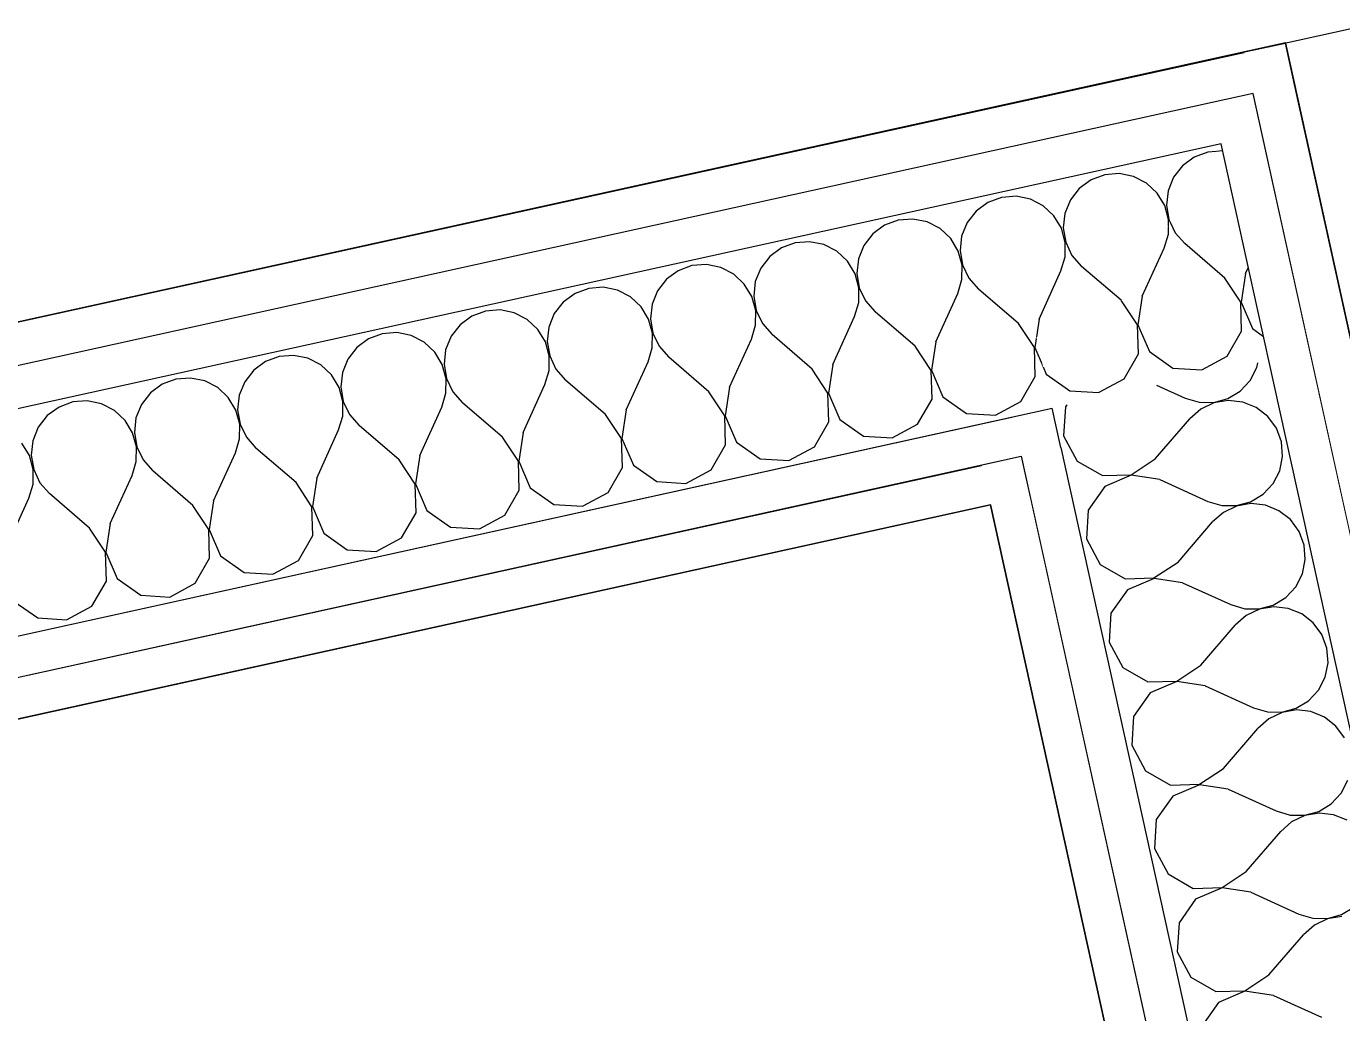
# Model space of a CAD drawing. Header units: millimetres. Extents: x 755110 to 820807, y -116979 to -66610.
# Drawn here: x 777874.9 to 778264.9, y -93598.4 to -93305.9 of the extents above; entities that cross this region are included whole.
import ezdxf

# ---------------------------------------------------------------- set-up
doc = ezdxf.new("R2010")
doc.units = ezdxf.units.MM
doc.header["$MEASUREMENT"] = 0
doc.linetypes.add('Wipeout_Contour', pattern=[1000, 0, -1000])
for name, color, linetype, lineweight in [('New_2D Drafting - General_Pen_No__1', 7, 'Continuous', 13), ('New_Dimensioning - General_Pen_No__1', 7, 'Continuous', 13), ('New_Structural - Bearing_Pen_No__1', 7, 'Continuous', 13)]:
    doc.layers.add(name, color=color, linetype=linetype, lineweight=lineweight)
doc.layers.add('New_Dimensioning - General', color=7, linetype='Continuous')
doc.layers.add('New_Structural - Bearing', color=7, linetype='Continuous')
doc.styles.add('GENERATED_STYLE_1', font='')
doc.styles.get('GENERATED_STYLE_1').set_extended_font_data('Arial')
doc.dimstyles.new('GENERATED_STYLE__1', dxfattribs={"dimtxt": 200, "dimasz": 95, "dimexe": 0.18, "dimexo": 0.0625, "dimgap": 0, "dimtad": 1, "dimdec": 0, "dimzin": 0, "dimdsep": 46, "dimtxsty": 'GENERATED_STYLE_1', "dimblk": 'ARROWHEAD_2', "dimblk1": 'ARROWHEAD_2', "dimblk2": 'ARROWHEAD_2', "dimcen": 0.09, "dimse1": 1, "dimse2": 1, "dimclrd": 7, "dimclre": 7, "dimclrt": 7, "dimadec": 0, "dimazin": 0, "dimtfac": 1, "dimtdec": 4, "dimtmove": 0, "dimatfit": 3, "dimfxl": 0, "dimtolj": 1, "dimtzin": 0, "dimarcsym": 0})

# ---------------------------------------------------------------- blocks, each defined once
blk = doc.blocks.new('*X108')
at = {"layer": 'New_Structural - Bearing_Pen_No__1', "color": 7, "linetype": 'Continuous', "lineweight": 13}
for p, q in [((778229.57, -93342.8), (778227.72, -93342.94)), ((778229.65, -93342.81), (778229.57, -93342.8)), ((778214.16, -93364.16), (778215.55, -93367.07)), ((778212.29, -93371.66), (778213.52, -93367.52)), ((778213.52, -93367.52), (778213.54, -93365.13)), ((778215.55, -93367.07), (778218.41, -93370.31)), ((778205.8, -93385.92), (778212.29, -93371.66)), ((778230.28, -93380.53), (778218.41, -93370.31)), ((778236.4, -93379.18), (778235.12, -93387.65)), ((778236.4, -93379.18), (778237.25, -93377.32)), ((778235, -93387.68), (778230.28, -93380.53)), ((778199.68, -93387.27), (778199.5, -93387.11)), ((778204.4, -93394.42), (778199.68, -93387.27)), ((778205.8, -93385.92), (778204.52, -93394.39)), ((778235.26, -93396.23), (778235, -93387.68)), ((778235.12, -93387.65), (778238.49, -93395.52)), ((778204.66, -93402.97), (778204.4, -93394.42)), ((778204.52, -93394.39), (778207.89, -93402.26)), ((778238.49, -93395.52), (778241.76, -93397.83)), ((778230.98, -93403.65), (778235.26, -93396.23)), ((778200.38, -93410.39), (778204.66, -93402.97)), ((778207.89, -93402.26), (778214.89, -93407.19)), ((778223.44, -93407.71), (778230.98, -93403.65)), ((778214.89, -93407.19), (778223.44, -93407.71)), ((778192.84, -93414.45), (778200.38, -93410.39)), ((778182.96, -93412.99), (778184.29, -93413.93)), ((778184.29, -93413.93), (778192.84, -93414.45))]:
    blk.add_line(p, q, dxfattribs=at)
blk = doc.blocks.new('*X111')
at = {"layer": 'New_Structural - Bearing_Pen_No__1', "color": 7, "linetype": 'Continuous', "lineweight": 13}
for p, q in [((778164.06, -93356.61), (778160, -93358.12)), ((778165.29, -93356.52), (778164.06, -93356.61)), ((778156.52, -93360.67), (778153.86, -93364.08)), ((778160, -93358.12), (778156.52, -93360.67)), ((778129.4, -93364.86), (778125.92, -93367.41)), ((778133.46, -93363.35), (778129.4, -93364.86)), ((778137.77, -93363.02), (778133.46, -93363.35)), ((778142, -93363.87), (778137.77, -93363.02)), ((778145.85, -93365.85), (778142, -93363.87)), ((778153.86, -93364.08), (778152.23, -93368.09)), ((778125.92, -93367.41), (778123.26, -93370.82)), ((778149, -93368.8), (778145.85, -93365.85)), ((778152.23, -93368.09), (778151.77, -93372.38)), ((778098.8, -93371.6), (778095.32, -93374.15)), ((778102.86, -93370.09), (778098.8, -93371.6)), ((778107.17, -93369.75), (778102.86, -93370.09)), ((778111.4, -93370.61), (778107.17, -93369.75)), ((778115.25, -93372.58), (778111.4, -93370.61)), ((778118.4, -93375.54), (778115.25, -93372.58)), ((778123.26, -93370.82), (778121.63, -93374.83)), ((778151.23, -93372.5), (778149, -93368.8)), ((778152.37, -93376.67), (778151.23, -93372.5)), ((778151.77, -93372.38), (778152.49, -93376.64)), ((778076.57, -93376.49), (778072.26, -93376.83)), ((778080.8, -93377.35), (778076.57, -93376.49)), ((778095.32, -93374.15), (778092.66, -93377.56)), ((778120.63, -93379.24), (778118.4, -93375.54)), ((778121.63, -93374.83), (778121.17, -93379.12)), ((778068.2, -93378.34), (778064.72, -93380.89)), ((778072.26, -93376.83), (778068.2, -93378.34)), ((778084.65, -93379.32), (778080.8, -93377.35)), ((778087.8, -93382.28), (778084.65, -93379.32)), ((778092.66, -93377.56), (778091.03, -93381.56)), ((778121.77, -93383.41), (778120.63, -93379.24)), ((778121.17, -93379.12), (778121.89, -93383.38)), ((778152.32, -93380.99), (778152.37, -93376.67)), ((778152.49, -93376.64), (778154.35, -93380.55)), ((778041.66, -93383.57), (778037.6, -93385.07)), ((778045.97, -93383.23), (778041.66, -93383.57)), ((778050.2, -93384.08), (778045.97, -93383.23)), ((778054.05, -93386.06), (778050.2, -93384.08)), ((778062.06, -93384.3), (778060.43, -93388.3)), ((778064.72, -93380.89), (778062.06, -93384.3)), ((778090.03, -93385.98), (778087.8, -93382.28)), ((778091.03, -93381.56), (778090.57, -93385.86)), ((778121.72, -93387.73), (778121.77, -93383.41)), ((778121.89, -93383.38), (778123.75, -93387.29)), ((778151.09, -93385.14), (778152.32, -93380.99)), ((778154.35, -93380.55), (778157.21, -93383.79)), ((778169.08, -93394.01), (778157.21, -93383.79)), ((778034.12, -93387.63), (778031.46, -93391.04)), ((778037.6, -93385.07), (778034.12, -93387.63)), ((778057.2, -93389.01), (778054.05, -93386.06)), ((778091.17, -93390.15), (778090.03, -93385.98)), ((778090.57, -93385.86), (778091.29, -93390.12)), ((778120.49, -93391.88), (778121.72, -93387.73)), ((778123.75, -93387.29), (778126.61, -93390.53)), ((778144.6, -93399.4), (778151.09, -93385.14)), ((778007, -93391.81), (778003.52, -93394.37)), ((778011.06, -93390.31), (778007, -93391.81)), ((778015.37, -93389.97), (778011.06, -93390.31)), ((778019.6, -93390.82), (778015.37, -93389.97)), ((778023.45, -93392.8), (778019.6, -93390.82)), ((778031.46, -93391.04), (778029.83, -93395.04)), ((778059.43, -93392.72), (778057.2, -93389.01)), ((778060.43, -93388.3), (778059.97, -93392.6)), ((778091.12, -93394.47), (778091.17, -93390.15)), ((778091.29, -93390.12), (778093.15, -93394.02)), ((778114, -93406.14), (778120.49, -93391.88)), ((778138.48, -93400.75), (778126.61, -93390.53)), ((778003.52, -93394.37), (778000.86, -93397.78)), ((778026.6, -93395.75), (778023.45, -93392.8)), ((778028.83, -93399.46), (778026.6, -93395.75)), ((778029.83, -93395.04), (778029.37, -93399.34)), ((778060.57, -93396.89), (778059.43, -93392.72)), ((778059.97, -93392.6), (778060.69, -93396.86)), ((778089.89, -93398.62), (778091.12, -93394.47)), ((778093.15, -93394.02), (778096.01, -93397.27)), ((778173.8, -93401.15), (778169.08, -93394.01)), ((777976.4, -93398.55), (777972.92, -93401.11)), ((777980.46, -93397.05), (777976.4, -93398.55)), ((777984.77, -93396.71), (777980.46, -93397.05)), ((777989, -93397.56), (777984.77, -93396.71)), ((777992.85, -93399.54), (777989, -93397.56)), ((777996, -93402.49), (777992.85, -93399.54)), ((778000.86, -93397.78), (777999.23, -93401.78)), ((778029.97, -93403.63), (778028.83, -93399.46)), ((778029.37, -93399.34), (778030.09, -93403.6)), ((778060.52, -93401.21), (778060.57, -93396.89)), ((778060.69, -93396.86), (778062.55, -93400.76)), ((778083.4, -93412.88), (778089.89, -93398.62)), ((778107.88, -93407.49), (778096.01, -93397.27)), ((778144.6, -93399.4), (778143.32, -93407.87)), ((778174.41, -93397.92), (778173.92, -93401.13)), ((777949.86, -93403.79), (777945.8, -93405.29)), ((777954.17, -93403.45), (777949.86, -93403.79)), ((777958.4, -93404.3), (777954.17, -93403.45)), ((777972.92, -93401.11), (777970.26, -93404.52)), ((777998.23, -93406.2), (777996, -93402.49)), ((777999.23, -93401.78), (777998.77, -93406.08)), ((778029.92, -93407.95), (778029.97, -93403.63)), ((778030.09, -93403.6), (778031.95, -93407.5)), ((778059.29, -93405.36), (778060.52, -93401.21)), ((778062.55, -93400.76), (778065.41, -93404.01)), ((778143.2, -93407.89), (778138.48, -93400.75)), ((778174.06, -93409.71), (778173.8, -93401.15)), ((778173.92, -93401.13), (778176.38, -93406.88)), ((777945.8, -93405.29), (777942.32, -93407.84)), ((777962.25, -93406.28), (777958.4, -93404.3)), ((777965.4, -93409.23), (777962.25, -93406.28)), ((777970.26, -93404.52), (777968.63, -93408.52)), ((777999.37, -93410.37), (777998.23, -93406.2)), ((777998.77, -93406.08), (777999.49, -93410.34)), ((778031.95, -93407.5), (778034.81, -93410.75)), ((778052.8, -93419.62), (778059.29, -93405.36)), ((778077.28, -93414.23), (778065.41, -93404.01)), ((778112.6, -93414.63), (778107.88, -93407.49)), ((778114, -93406.14), (778112.72, -93414.61)), ((777919.26, -93410.53), (777915.2, -93412.03)), ((777923.57, -93410.19), (777919.26, -93410.53)), ((777927.8, -93411.04), (777923.57, -93410.19)), ((777931.65, -93413.02), (777927.8, -93411.04)), ((777939.66, -93411.25), (777938.03, -93415.26)), ((777942.32, -93407.84), (777939.66, -93411.25)), ((777967.63, -93412.94), (777965.4, -93409.23)), ((777968.63, -93408.52), (777968.17, -93412.82)), ((777999.32, -93414.69), (777999.37, -93410.37)), ((777999.49, -93410.34), (778001.35, -93414.24)), ((778028.69, -93412.09), (778029.92, -93407.95)), ((778046.68, -93420.97), (778034.81, -93410.75)), ((778143.46, -93416.45), (778143.2, -93407.89)), ((778143.32, -93407.87), (778146.69, -93415.74)), ((778169.78, -93417.13), (778174.06, -93409.71)), ((777911.72, -93414.58), (777909.06, -93417.99)), ((777915.2, -93412.03), (777911.72, -93414.58)), ((777934.8, -93415.97), (777931.65, -93413.02)), ((777938.03, -93415.26), (777937.57, -93419.56)), ((777968.77, -93417.11), (777967.63, -93412.94)), ((777968.17, -93412.82), (777968.89, -93417.08)), ((777998.09, -93418.83), (777999.32, -93414.69)), ((778001.35, -93414.24), (778004.21, -93417.49)), ((778022.2, -93426.36), (778028.69, -93412.09)), ((778082, -93421.37), (778077.28, -93414.23)), ((778083.4, -93412.88), (778082.12, -93421.34)), ((778112.86, -93423.19), (778112.6, -93414.63)), ((778112.72, -93414.61), (778116.09, -93422.48)), ((777884.6, -93418.77), (777881.12, -93421.32)), ((777888.66, -93417.27), (777884.6, -93418.77)), ((777892.97, -93416.93), (777888.66, -93417.27)), ((777897.2, -93417.78), (777892.97, -93416.93)), ((777901.05, -93419.76), (777897.2, -93417.78)), ((777909.06, -93417.99), (777907.43, -93422)), ((777937.03, -93419.67), (777934.8, -93415.97)), ((777968.72, -93421.43), (777968.77, -93417.11)), ((777968.89, -93417.08), (777970.75, -93420.98)), ((777991.6, -93433.1), (777998.09, -93418.83)), ((778016.08, -93427.7), (778004.21, -93417.49)), ((778139.18, -93423.87), (778143.46, -93416.45)), ((778146.69, -93415.74), (778153.69, -93420.67)), ((778162.24, -93421.18), (778169.78, -93417.13)), ((777881.12, -93421.32), (777878.46, -93424.73)), ((777904.2, -93422.71), (777901.05, -93419.76)), ((777906.43, -93426.41), (777904.2, -93422.71)), ((777907.43, -93422), (777906.97, -93426.3)), ((777938.17, -93423.85), (777937.03, -93419.67)), ((777937.57, -93419.56), (777938.29, -93423.82)), ((777967.49, -93425.57), (777968.72, -93421.43)), ((777970.75, -93420.98), (777973.61, -93424.22)), ((778051.4, -93428.11), (778046.68, -93420.97)), ((778052.8, -93419.62), (778051.52, -93428.08)), ((778082.26, -93429.93), (778082, -93421.37)), ((778082.12, -93421.34), (778085.49, -93429.22)), ((778108.58, -93430.61), (778112.86, -93423.19)), ((778116.09, -93422.48), (778123.09, -93427.41)), ((778153.69, -93420.67), (778162.24, -93421.18)), ((777878.46, -93424.73), (777876.83, -93428.74)), ((777907.57, -93430.58), (777906.43, -93426.41)), ((777906.97, -93426.3), (777907.69, -93430.56)), ((777938.12, -93428.17), (777938.17, -93423.85)), ((777938.29, -93423.82), (777940.15, -93427.72)), ((777961, -93439.83), (777967.49, -93425.57)), ((777985.48, -93434.44), (777973.61, -93424.22)), ((778022.2, -93426.36), (778020.92, -93434.82)), ((778131.63, -93427.92), (778139.18, -93423.87)), ((777875.83, -93433.15), (777873.6, -93429.45)), ((777876.83, -93428.74), (777876.37, -93433.04)), ((777907.52, -93434.91), (777907.57, -93430.58)), ((777907.69, -93430.56), (777909.55, -93434.46)), ((777936.89, -93432.31), (777938.12, -93428.17)), ((777940.15, -93427.72), (777943.01, -93430.96)), ((777954.88, -93441.18), (777943.01, -93430.96)), ((778020.8, -93434.85), (778016.08, -93427.7)), ((778051.66, -93436.67), (778051.4, -93428.11)), ((778051.52, -93428.08), (778054.89, -93435.96)), ((778077.98, -93437.35), (778082.26, -93429.93)), ((778085.49, -93429.22), (778092.49, -93434.15)), ((778101.03, -93434.66), (778108.58, -93430.61)), ((778123.09, -93427.41), (778131.63, -93427.92)), ((777876.97, -93437.32), (777875.83, -93433.15)), ((777876.37, -93433.04), (777877.09, -93437.3)), ((777906.29, -93439.05), (777907.52, -93434.91)), ((777909.55, -93434.46), (777912.41, -93437.7)), ((777930.4, -93446.57), (777936.89, -93432.31)), ((777990.2, -93441.59), (777985.48, -93434.44)), ((777991.6, -93433.1), (777990.32, -93441.56)), ((778021.06, -93443.41), (778020.8, -93434.85)), ((778020.92, -93434.82), (778024.29, -93442.7)), ((778092.49, -93434.15), (778101.03, -93434.66)), ((777876.92, -93441.65), (777876.97, -93437.32)), ((777877.09, -93437.3), (777878.95, -93441.2)), ((777924.28, -93447.92), (777912.41, -93437.7)), ((778047.38, -93444.08), (778051.66, -93436.67)), ((778054.89, -93435.96), (778061.89, -93440.89)), ((778070.43, -93441.4), (778077.98, -93437.35)), ((777875.69, -93445.79), (777876.92, -93441.65)), ((777878.95, -93441.2), (777881.81, -93444.44)), ((777899.8, -93453.31), (777906.29, -93439.05)), ((777959.6, -93448.33), (777954.88, -93441.18)), ((777961, -93439.83), (777959.72, -93448.3)), ((777990.46, -93450.15), (777990.2, -93441.59)), ((777990.32, -93441.56), (777993.69, -93449.44)), ((778024.29, -93442.7), (778031.29, -93447.63)), ((778061.89, -93440.89), (778070.43, -93441.4)), ((777869.2, -93460.05), (777875.69, -93445.79)), ((777893.68, -93454.66), (777881.81, -93444.44)), ((777930.4, -93446.57), (777929.12, -93455.04)), ((778016.78, -93450.82), (778021.06, -93443.41)), ((778039.83, -93448.14), (778047.38, -93444.08)), ((777929, -93455.07), (777924.28, -93447.92)), ((777959.86, -93456.89), (777959.6, -93448.33)), ((777959.72, -93448.3), (777963.09, -93456.18)), ((777986.18, -93457.56), (777990.46, -93450.15)), ((777993.69, -93449.44), (778000.69, -93454.37)), ((778031.29, -93447.63), (778039.83, -93448.14)), ((777899.8, -93453.31), (777898.52, -93461.78)), ((778000.69, -93454.37), (778009.23, -93454.88)), ((778009.23, -93454.88), (778016.78, -93450.82)), ((777898.4, -93461.81), (777893.68, -93454.66)), ((777929.26, -93463.63), (777929, -93455.07)), ((777929.12, -93455.04), (777932.49, -93462.91)), ((777955.58, -93464.3), (777959.86, -93456.89)), ((777963.09, -93456.18), (777970.09, -93461.11)), ((777978.63, -93461.62), (777986.18, -93457.56)), ((777898.66, -93470.36), (777898.4, -93461.81)), ((777898.52, -93461.78), (777901.89, -93469.65)), ((777970.09, -93461.11), (777978.63, -93461.62)), ((777924.98, -93471.04), (777929.26, -93463.63)), ((777932.49, -93462.91), (777939.49, -93467.84)), ((777948.03, -93468.36), (777955.58, -93464.3)), ((777901.89, -93469.65), (777908.89, -93474.58)), ((777939.49, -93467.84), (777948.03, -93468.36)), ((777894.38, -93477.78), (777898.66, -93470.36)), ((777917.43, -93475.1), (777924.98, -93471.04)), ((777871.29, -93476.39), (777878.29, -93481.32)), ((777886.83, -93481.84), (777894.38, -93477.78)), ((777908.89, -93474.58), (777917.43, -93475.1)), ((777878.29, -93481.32), (777886.83, -93481.84))]:
    blk.add_line(p, q, dxfattribs=at)
blk = doc.blocks.new('*X112')
at = {"layer": 'New_Structural - Bearing_Pen_No__1', "color": 7, "linetype": 'Continuous', "lineweight": 13}
for p, q in [((778221.2, -93344.64), (778217.72, -93347.19)), ((778225.26, -93343.14), (778221.2, -93344.64)), ((778227.72, -93342.94), (778225.26, -93343.14)), ((778217.72, -93347.19), (778215.06, -93350.6)), ((778190.6, -93351.38), (778187.12, -93353.93)), ((778194.66, -93349.88), (778190.6, -93351.38)), ((778198.97, -93349.54), (778194.66, -93349.88)), ((778203.2, -93350.39), (778198.97, -93349.54)), ((778207.05, -93352.37), (778203.2, -93350.39)), ((778210.2, -93355.32), (778207.05, -93352.37)), ((778215.06, -93350.6), (778213.43, -93354.61)), ((778168.37, -93356.28), (778165.29, -93356.52)), ((778172.6, -93357.13), (778168.37, -93356.28)), ((778187.12, -93353.93), (778184.46, -93357.34)), ((778212.43, -93359.02), (778210.2, -93355.32)), ((778213.43, -93354.61), (778212.97, -93358.91)), ((778176.45, -93359.11), (778172.6, -93357.13)), ((778179.6, -93362.06), (778176.45, -93359.11)), ((778184.46, -93357.34), (778182.83, -93361.35)), ((778213.57, -93363.19), (778212.43, -93359.02)), ((778212.97, -93358.91), (778213.69, -93363.17)), ((778181.83, -93365.76), (778179.6, -93362.06)), ((778182.83, -93361.35), (778182.37, -93365.64)), ((778213.54, -93365.13), (778213.57, -93363.19)), ((778213.69, -93363.17), (778214.16, -93364.16)), ((778182.97, -93369.93), (778181.83, -93365.76)), ((778182.37, -93365.64), (778183.09, -93369.91)), ((778182.92, -93374.26), (778182.97, -93369.93)), ((778183.09, -93369.91), (778184.95, -93373.81)), ((778181.69, -93378.4), (778182.92, -93374.26)), ((778184.95, -93373.81), (778187.81, -93377.05)), ((778175.2, -93392.66), (778181.69, -93378.4)), ((778199.5, -93387.11), (778187.81, -93377.05)), ((778175.2, -93392.66), (778174.41, -93397.92)), ((778176.38, -93406.88), (778177.29, -93409)), ((778177.29, -93409), (778182.96, -93412.99))]:
    blk.add_line(p, q, dxfattribs=at)
blk = doc.blocks.new('*X128')
at = {"layer": 'New_Structural - Bearing_Pen_No__1', "color": 7, "linetype": 'Continuous', "lineweight": 13}
for p, q in [((778237.82, -93410.89), (778239.8, -93407.05)), ((778239.8, -93407.05), (778240.08, -93405.65)), ((778234.86, -93414.05), (778237.82, -93410.89)), ((778210.02, -93412.27), (778218.52, -93416.13)), ((778231.16, -93416.28), (778234.86, -93414.05)), ((778182.99, -93418.73), (778182.48, -93427.28)), ((778183.42, -93418.12), (778182.99, -93418.73)), ((778218.52, -93416.13), (778222.67, -93417.36)), ((778223.12, -93419.4), (778219.87, -93422.25)), ((778222.67, -93417.36), (778226.99, -93417.41)), ((778227.02, -93417.54), (778223.12, -93419.4)), ((778226.99, -93417.41), (778231.16, -93416.28)), ((778231.28, -93416.81), (778227.02, -93417.54)), ((778235.58, -93417.28), (778231.28, -93416.81)), ((778239.58, -93418.91), (778235.58, -93417.28)), ((778242.99, -93421.56), (778239.58, -93418.91)), ((778209.65, -93434.13), (778219.87, -93422.25)), ((778245.54, -93425.05), (778242.99, -93421.56)), ((778247.05, -93429.1), (778245.54, -93425.05)), ((778182.48, -93427.28), (778186.53, -93434.82)), ((778247.39, -93433.41), (778247.05, -93429.1)), ((778186.53, -93434.82), (778193.95, -93439.1)), ((778202.51, -93438.85), (778209.65, -93434.13)), ((778246.53, -93437.65), (778247.39, -93433.41)), ((778193.95, -93439.1), (778202.51, -93438.85)), ((778244.56, -93441.49), (778246.53, -93437.65)), ((778194.66, -93442.33), (778189.73, -93449.33)), ((778202.54, -93438.97), (778194.66, -93442.33)), ((778211, -93440.25), (778202.54, -93438.97)), ((778211, -93440.25), (778225.26, -93446.73)), ((778241.6, -93444.65), (778244.56, -93441.49)), ((778225.26, -93446.73), (778229.41, -93447.96)), ((778237.9, -93446.88), (778241.6, -93444.65)), ((778189.73, -93449.33), (778189.22, -93457.88)), ((778229.86, -93450), (778226.61, -93452.85)), ((778229.41, -93447.96), (778233.73, -93448.01)), ((778233.76, -93448.14), (778229.86, -93450)), ((778233.73, -93448.01), (778237.9, -93446.88)), ((778238.02, -93447.41), (778233.76, -93448.14)), ((778242.32, -93447.88), (778238.02, -93447.41)), ((778246.32, -93449.51), (778242.32, -93447.88)), ((778249.73, -93452.16), (778246.32, -93449.51)), ((778216.39, -93464.73), (778226.61, -93452.85)), ((778252.28, -93455.65), (778249.73, -93452.16)), ((778189.22, -93457.88), (778193.27, -93465.42)), ((778253.79, -93459.7), (778252.28, -93455.65)), ((778254.13, -93464.01), (778253.79, -93459.7)), ((778193.27, -93465.42), (778200.69, -93469.7)), ((778209.25, -93469.45), (778216.39, -93464.73)), ((778253.27, -93468.25), (778254.13, -93464.01)), ((778200.69, -93469.7), (778209.25, -93469.45)), ((778209.27, -93469.57), (778201.4, -93472.93)), ((778217.74, -93470.85), (778209.27, -93469.57)), ((778251.3, -93472.09), (778253.27, -93468.25)), ((778201.4, -93472.93), (778196.47, -93479.93)), ((778217.74, -93470.85), (778232, -93477.33)), ((778248.34, -93475.25), (778251.3, -93472.09)), ((778232, -93477.33), (778236.15, -93478.56)), ((778240.47, -93478.61), (778244.64, -93477.48)), ((778244.64, -93477.48), (778248.34, -93475.25)), ((778196.47, -93479.93), (778195.96, -93488.48)), ((778236.59, -93480.6), (778233.35, -93483.45)), ((778236.15, -93478.56), (778240.47, -93478.61)), ((778240.5, -93478.74), (778236.59, -93480.6)), ((778244.76, -93478.01), (778240.5, -93478.74)), ((778249.05, -93478.48), (778244.76, -93478.01)), ((778253.06, -93480.11), (778249.05, -93478.48)), ((778256.47, -93482.76), (778253.06, -93480.11)), ((778223.13, -93495.33), (778233.35, -93483.45)), ((778259.02, -93486.25), (778256.47, -93482.76)), ((778195.96, -93488.48), (778200.01, -93496.02)), ((778260.53, -93490.3), (778259.02, -93486.25)), ((778260.86, -93494.61), (778260.53, -93490.3)), ((778200.01, -93496.02), (778207.43, -93500.3)), ((778215.99, -93500.05), (778223.13, -93495.33)), ((778260.01, -93498.85), (778260.86, -93494.61)), ((778207.43, -93500.3), (778215.99, -93500.05)), ((778216.01, -93500.17), (778208.14, -93503.53)), ((778224.48, -93501.45), (778216.01, -93500.17)), ((778258.03, -93502.69), (778260.01, -93498.85)), ((778208.14, -93503.53), (778203.21, -93510.53)), ((778224.48, -93501.45), (778238.74, -93507.93)), ((778255.08, -93505.85), (778258.03, -93502.69)), ((778238.74, -93507.93), (778242.89, -93509.16)), ((778242.89, -93509.16), (778247.21, -93509.21)), ((778247.21, -93509.21), (778251.38, -93508.08)), ((778251.5, -93508.61), (778247.23, -93509.34)), ((778251.38, -93508.08), (778255.08, -93505.85)), ((778255.79, -93509.08), (778251.5, -93508.61)), ((778259.8, -93510.71), (778255.79, -93509.08)), ((778203.21, -93510.53), (778202.7, -93519.08)), ((778243.33, -93511.2), (778240.09, -93514.05)), ((778247.23, -93509.34), (778243.33, -93511.2)), ((778263.21, -93513.36), (778259.8, -93510.71)), ((778229.87, -93525.93), (778240.09, -93514.05)), ((778265.76, -93516.85), (778263.21, -93513.36)), ((778202.7, -93519.08), (778206.75, -93526.62)), ((778206.75, -93526.62), (778214.17, -93530.9)), ((778222.73, -93530.65), (778229.87, -93525.93)), ((778214.17, -93530.9), (778222.73, -93530.65)), ((778222.75, -93530.77), (778214.88, -93534.13)), ((778231.22, -93532.05), (778222.75, -93530.77)), ((778231.22, -93532.05), (778245.48, -93538.53)), ((778264.77, -93533.29), (778266.75, -93529.45)), ((778214.88, -93534.13), (778209.95, -93541.13)), ((778258.12, -93538.68), (778261.82, -93536.45)), ((778261.82, -93536.45), (778264.77, -93533.29)), ((778245.48, -93538.53), (778249.62, -93539.76)), ((778249.62, -93539.76), (778253.95, -93539.81)), ((778253.97, -93539.94), (778250.07, -93541.8)), ((778253.95, -93539.81), (778258.12, -93538.68)), ((778258.24, -93539.21), (778253.97, -93539.94)), ((778262.53, -93539.68), (778258.24, -93539.21)), ((778266.54, -93541.31), (778262.53, -93539.68)), ((778209.95, -93541.13), (778209.43, -93549.68)), ((778250.07, -93541.8), (778246.83, -93544.65)), ((778236.61, -93556.53), (778246.83, -93544.65)), ((778209.43, -93549.68), (778213.49, -93557.22)), ((778213.49, -93557.22), (778220.91, -93561.5)), ((778229.46, -93561.25), (778236.61, -93556.53)), ((778220.91, -93561.5), (778229.46, -93561.25)), ((778229.49, -93561.37), (778221.62, -93564.73)), ((778237.96, -93562.65), (778229.49, -93561.37)), ((778237.96, -93562.65), (778252.22, -93569.13)), ((778221.62, -93564.73), (778216.69, -93571.73)), ((778264.86, -93569.28), (778268.56, -93567.05)), ((778252.22, -93569.13), (778256.36, -93570.36)), ((778256.36, -93570.36), (778260.69, -93570.41)), ((778260.71, -93570.54), (778256.81, -93572.4)), ((778260.69, -93570.41), (778264.86, -93569.28)), ((778264.97, -93569.81), (778260.71, -93570.54)), ((778216.69, -93571.73), (778216.17, -93580.28)), ((778243.35, -93587.13), (778253.57, -93575.25)), ((778256.81, -93572.4), (778253.57, -93575.25)), ((778216.17, -93580.28), (778220.23, -93587.82)), ((778236.2, -93591.85), (778243.35, -93587.13)), ((778220.23, -93587.82), (778227.64, -93592.1)), ((778227.64, -93592.1), (778236.2, -93591.85)), ((778236.23, -93591.97), (778228.36, -93595.33)), ((778244.7, -93593.25), (778236.23, -93591.97)), ((778244.7, -93593.25), (778258.96, -93599.73)), ((778228.36, -93595.33), (778223.43, -93602.33))]:
    blk.add_line(p, q, dxfattribs=at)
blk = doc.blocks.new('*D153')
at = {"layer": 'New_Dimensioning - General_Pen_No__1', "color": 7, "linetype": 'Continuous', "lineweight": 13}
for p, q in [((780487.23, -98283.87), (783351.92, -93825.05)), ((780454.15, -98219.73), (780520.31, -98348.01)), ((780566.11, -98334.55), (780408.36, -98233.2)), ((780228.86, -98686.03), (780487.23, -98283.87)), ((780195.78, -98621.88), (780261.94, -98750.17)), ((780307.73, -98736.7), (780149.98, -98635.35)), ((780195.82, -98737.45), (780228.86, -98686.03))]:
    blk.add_line(p, q, dxfattribs=at)
at = {"layer": 'New_Dimensioning - General_Pen_No__1', "color": 7, "lineweight": 13, "insert": (779929.57, -99077.87), "char_height": 200, "attachment_point": 7, "rotation": 57.2802, "style": 'GENERATED_STYLE_1'}
blk.add_mtext('\\A1;{\\pql;\\fArial|b0|i0|c0|p34;478}', dxfattribs=at)
blk = doc.blocks.new('ARROWHEAD_2')
at = {"color": 0, "linetype": 'Continuous', "lineweight": 0}
for p, q in [((-0.3781, -0.655), (0.3781, 0.655)), ((0, 0), (-1, 0))]:
    blk.add_line(p, q, dxfattribs=at)
blk = doc.blocks.new('*D154')
at = {"layer": 'New_Dimensioning - General_Pen_No__1', "color": 7, "linetype": 'Continuous', "lineweight": 13}
for p, q in [((783318.84, -93760.91), (783385, -93889.19)), ((780487.23, -98283.87), (783351.92, -93825.05)), ((780454.15, -98219.73), (780520.31, -98348.01))]:
    blk.add_line(p, q, dxfattribs=at)
at = {"layer": 'New_Dimensioning - General_Pen_No__1', "color": 7, "lineweight": 13, "char_height": 200, "attachment_point": 7, "rotation": 57.2802, "style": 'GENERATED_STYLE_1'}
for s, insert in [('\\A1;{\\pql;\\fArial|b0|i0|c0|p34;478}', (783052.63, -94216.89)), ('\\A1;{\\pql;\\fArial|b0|i0|c0|p34;5\xa0300}', (781701.09, -96320.52))]:
    blk.add_mtext(s, dxfattribs=dict(at, insert=insert))
blk = doc.blocks.new('*D155')
at = {"layer": 'New_Dimensioning - General_Pen_No__1', "color": 7, "linetype": 'Continuous', "lineweight": 13}
for p, q in [((783643.36, -93487.05), (783577.21, -93358.77)), ((783689.16, -93473.59), (783531.41, -93372.24)), ((783610.28, -93422.91), (783643.32, -93371.48)), ((783351.92, -93825.05), (783610.28, -93422.91)), ((783318.84, -93760.91), (783385, -93889.19)), ((783430.79, -93875.72), (783273.05, -93774.37)), ((780487.23, -98283.87), (783351.92, -93825.05))]:
    blk.add_line(p, q, dxfattribs=at)

msp = doc.modelspace()

# ---------------------------------------------------------------- wipeouts: each hides what was drawn before it
at = {"color": 254, "linetype": 'Wipeout_Contour', "lineweight": 0, "ltscale": 2351466.442085821}
msp.add_wipeout([(778248.21, -93310.88), (778248.31, -93310.86), (778248.29, -93310.76)], dxfattribs=at).dxf.layer = 'New_Structural - Bearing'
at = {"color": 254, "linetype": 'Wipeout_Contour', "lineweight": 0, "ltscale": 2351254.754169294}
msp.add_wipeout([(778160.72, -93447.8), (778160.81, -93447.78), (778160.79, -93447.68)], dxfattribs=at).dxf.layer = 'New_Structural - Bearing'

# ---------------------------------------------------------------- next in the draw order: wipeouts: each hides what was drawn before it
at = {"color": 254, "linetype": 'Wipeout_Contour', "lineweight": 0, "ltscale": 2351462.731081593}
msp.add_wipeout([(778238.7, -93325.77), (778250.9, -93323.09), (778248.21, -93310.88)], dxfattribs=at).dxf.layer = 'New_Structural - Bearing'
at = {"color": 254, "linetype": 'Wipeout_Contour', "lineweight": 0, "ltscale": 2351273.478608085}
msp.add_wipeout([(778160.79, -93447.68), (778172.51, -93445.1), (778169.93, -93433.38)], dxfattribs=at).dxf.layer = 'New_Structural - Bearing'

# ---------------------------------------------------------------- next in the draw order: wipeouts: each hides what was drawn before it
at = {"color": 254, "linetype": 'Wipeout_Contour', "lineweight": 0, "ltscale": 2351439.698090922}
msp.add_wipeout([(778229.18, -93340.67), (778241.38, -93337.98), (778238.7, -93325.77)], dxfattribs=at).dxf.layer = 'New_Structural - Bearing'
at = {"color": 254, "linetype": 'Wipeout_Contour', "lineweight": 0, "ltscale": 2351295.583551255}
msp.add_wipeout([(778169.93, -93433.38), (778181.65, -93430.8), (778179.07, -93419.08)], dxfattribs=at).dxf.layer = 'New_Structural - Bearing'
at = {"color": 254, "linetype": 'Wipeout_Contour', "lineweight": 0, "ltscale": 3133968.338395513}
msp.add_wipeout([(778160.69, -93447.7), (777623.72, -93565.96), (777623.74, -93566.06), (778160.72, -93447.8)], dxfattribs=at).dxf.layer = 'New_Structural - Bearing'

# ---------------------------------------------------------------- next in the draw order: wipeouts: each hides what was drawn before it
at = {"color": 254, "linetype": 'Wipeout_Contour', "lineweight": 0, "ltscale": 2351401.517230881}
msp.add_wipeout([(778179.07, -93419.08), (778243.33, -93404.93), (778229.18, -93340.67)], dxfattribs=at).dxf.layer = 'New_Structural - Bearing'
at = {"color": 254, "linetype": 'Wipeout_Contour', "lineweight": 0, "ltscale": 2351255.106126649}
msp.add_wipeout([(778160.69, -93447.7), (778160.72, -93447.8), (778160.79, -93447.68)], dxfattribs=at).dxf.layer = 'New_Structural - Bearing'

# ---------------------------------------------------------------- next in the draw order: block references
at = {"layer": 'New_Structural - Bearing', "color": 7, "lineweight": 35}
msp.add_blockref('*X108', (0, 0), dxfattribs=at)

# ---------------------------------------------------------------- next in the draw order: wipeouts: each hides what was drawn before it
at = {"color": 254, "linetype": 'Wipeout_Contour', "lineweight": 0, "ltscale": 3133960.350342381}
msp.add_wipeout([(778158.21, -93435.96), (777621.04, -93554.26), (777623.62, -93565.98), (778160.79, -93447.68)], dxfattribs=at).dxf.layer = 'New_Structural - Bearing'

# ---------------------------------------------------------------- next in the draw order: wipeouts: each hides what was drawn before it
at = {"color": 254, "linetype": 'Wipeout_Contour', "lineweight": 0, "ltscale": 2351258.67040075}
msp.add_wipeout([(778158.21, -93435.96), (778160.79, -93447.68), (778169.93, -93433.38)], dxfattribs=at).dxf.layer = 'New_Structural - Bearing'

# ---------------------------------------------------------------- next in the draw order: wipeouts: each hides what was drawn before it
at = {"color": 254, "linetype": 'Wipeout_Contour', "lineweight": 0, "ltscale": 3133943.564511428}
msp.add_wipeout([(778167.35, -93421.66), (777606.25, -93545.23), (777608.83, -93556.95), (778169.93, -93433.38)], dxfattribs=at).dxf.layer = 'New_Structural - Bearing'

# ---------------------------------------------------------------- next in the draw order: wipeouts: each hides what was drawn before it
at = {"color": 254, "linetype": 'Wipeout_Contour', "lineweight": 0, "ltscale": 2351280.775501318}
msp.add_wipeout([(778167.35, -93421.66), (778169.93, -93433.38), (778179.07, -93419.08)], dxfattribs=at).dxf.layer = 'New_Structural - Bearing'

# ---------------------------------------------------------------- next in the draw order: wipeouts: each hides what was drawn before it
at = {"color": 254, "linetype": 'Wipeout_Contour', "lineweight": 0, "ltscale": 3133061.44950888}
msp.add_wipeout([(777096.11, -93564.5), (777096.13, -93564.6), (778248.21, -93310.88), (778248.19, -93310.78)], dxfattribs=at).dxf.layer = 'New_Structural - Bearing'

# ---------------------------------------------------------------- next in the draw order: wipeouts: each hides what was drawn before it
at = {"color": 254, "linetype": 'Wipeout_Contour', "lineweight": 0, "ltscale": 3133046.165625279}
msp.add_wipeout([(777096.13, -93564.6), (777098.82, -93576.81), (778238.7, -93325.77), (778236.01, -93313.57)], dxfattribs=at).dxf.layer = 'New_Structural - Bearing'
at = {"color": 254, "linetype": 'Wipeout_Contour', "lineweight": 0, "ltscale": 2351466.79418558}
msp.add_wipeout([(778248.19, -93310.78), (778248.21, -93310.88), (778248.29, -93310.76)], dxfattribs=at).dxf.layer = 'New_Structural - Bearing'

# ---------------------------------------------------------------- next in the draw order: wipeouts: each hides what was drawn before it
at = {"color": 254, "linetype": 'Wipeout_Contour', "lineweight": 0, "ltscale": 2351447.287288604}
msp.add_wipeout([(778236.01, -93313.57), (778238.7, -93325.77), (778248.21, -93310.88)], dxfattribs=at).dxf.layer = 'New_Structural - Bearing'
at = {"color": 254, "linetype": 'Wipeout_Contour', "lineweight": 0, "ltscale": 3133039.067590669}
msp.add_wipeout([(777098.82, -93576.81), (777101.5, -93589.02), (778229.18, -93340.67), (778226.49, -93328.46)], dxfattribs=at).dxf.layer = 'New_Structural - Bearing'

# ---------------------------------------------------------------- next in the draw order: linework, layer by layer
at = {"layer": 'New_Structural - Bearing_Pen_No__1', "color": 7, "linetype": 'Continuous', "lineweight": 13}
for p, q in [((778248.21, -93310.88), (778236.01, -93313.57)), ((778250.9, -93323.09), (778248.21, -93310.88))]:
    msp.add_line(p, q, dxfattribs=at)
at = {"layer": 'New_Structural - Bearing_Pen_No__1', "color": 7, "linetype": 'Continuous', "lineweight": 13, "flags": 128}
msp.add_lwpolyline([(778248.29, -93310.76), (778248.31, -93310.86)], dxfattribs=at)

# ---------------------------------------------------------------- next in the draw order: wipeouts: each hides what was drawn before it
at = {"color": 254, "linetype": 'Wipeout_Contour', "lineweight": 0, "ltscale": 2351424.254127715}
msp.add_wipeout([(778226.49, -93328.46), (778229.18, -93340.67), (778238.7, -93325.77)], dxfattribs=at).dxf.layer = 'New_Structural - Bearing'
at = {"color": 254, "linetype": 'Wipeout_Contour', "lineweight": 0, "ltscale": 3133891.269149096}
msp.add_wipeout([(778164.92, -93354.82), (777579.89, -93483.66), (777594.04, -93547.92), (778179.07, -93419.08)], dxfattribs=at).dxf.layer = 'New_Structural - Bearing'

# ---------------------------------------------------------------- next in the draw order: linework, layer by layer
at = {"layer": 'New_Structural - Bearing_Pen_No__1', "color": 7, "linetype": 'Continuous', "lineweight": 13}
for p, q in [((778238.7, -93325.77), (778226.49, -93328.46)), ((777608.83, -93556.95), (778169.93, -93433.38)), ((777623.62, -93565.98), (778160.79, -93447.68)), ((778160.81, -93447.78), (778160.79, -93447.68))]:
    msp.add_line(p, q, dxfattribs=at)
at = {"layer": 'New_Structural - Bearing_Pen_No__1', "color": 7, "linetype": 'Continuous', "lineweight": 13, "flags": 128}
msp.add_lwpolyline([(777623.74, -93566.06), (778160.72, -93447.8)], dxfattribs=at)

# ---------------------------------------------------------------- next in the draw order: block references
at = {"layer": 'New_Structural - Bearing', "color": 7, "lineweight": 35}
msp.add_blockref('*X111', (0, 0), dxfattribs=at)

# ---------------------------------------------------------------- next in the draw order: wipeouts: each hides what was drawn before it
at = {"color": 254, "linetype": 'Wipeout_Contour', "lineweight": 0, "ltscale": 2351318.1731586}
msp.add_wipeout([(778164.92, -93354.82), (778179.07, -93419.08), (778229.18, -93340.67)], dxfattribs=at).dxf.layer = 'New_Structural - Bearing'

# ---------------------------------------------------------------- next in the draw order: linework, layer by layer
at = {"layer": 'New_Structural - Bearing_Pen_No__1', "color": 7, "linetype": 'Continuous', "lineweight": 13}
for p, q in [((778236.01, -93313.57), (777096.13, -93564.6)), ((778226.49, -93328.46), (777098.82, -93576.81)), ((778229.18, -93340.67), (778164.92, -93354.82)), ((778243.33, -93404.93), (778229.18, -93340.67)), ((778164.92, -93354.82), (777579.89, -93483.66)), ((777594.04, -93547.92), (778179.07, -93419.08)), ((778181.65, -93430.8), (778179.07, -93419.08))]:
    msp.add_line(p, q, dxfattribs=at)
at = {"layer": 'New_Structural - Bearing_Pen_No__1', "color": 7, "linetype": 'Continuous', "lineweight": 13, "flags": 128}
msp.add_lwpolyline([(778248.29, -93310.76), (777096.11, -93564.5)], dxfattribs=at)

# ---------------------------------------------------------------- next in the draw order: block references
at = {"layer": 'New_Structural - Bearing', "color": 7, "lineweight": 35}
msp.add_blockref('*X112', (0, 0), dxfattribs=at)

# ---------------------------------------------------------------- next in the draw order: wipeouts: each hides what was drawn before it
at = {"color": 254, "linetype": 'Wipeout_Contour', "lineweight": 0, "ltscale": 3135311.786809702}
msp.add_wipeout([(778160.72, -93447.8), (778260.08, -93898.99), (778260.18, -93898.97), (778160.81, -93447.78)], dxfattribs=at).dxf.layer = 'New_Structural - Bearing'

# ---------------------------------------------------------------- next in the draw order: wipeouts: each hides what was drawn before it
at = {"color": 254, "linetype": 'Wipeout_Contour', "lineweight": 0, "ltscale": 3135334.563098984}
msp.add_wipeout([(778160.79, -93447.68), (778260.18, -93898.97), (778271.9, -93896.39), (778172.51, -93445.1)], dxfattribs=at).dxf.layer = 'New_Structural - Bearing'

# ---------------------------------------------------------------- next in the draw order: linework, layer by layer
at = {"layer": 'New_Structural - Bearing_Pen_No__1', "color": 7, "linetype": 'Continuous', "lineweight": 13}
msp.add_line((778160.81, -93447.78), (778160.79, -93447.68), dxfattribs=at)

# ---------------------------------------------------------------- next in the draw order: wipeouts: each hides what was drawn before it
at = {"color": 254, "linetype": 'Wipeout_Contour', "lineweight": 0, "ltscale": 3135371.950871818}
msp.add_wipeout([(778169.93, -93433.38), (778271.9, -93896.39), (778283.62, -93893.81), (778181.65, -93430.8)], dxfattribs=at).dxf.layer = 'New_Structural - Bearing'

# ---------------------------------------------------------------- next in the draw order: wipeouts: each hides what was drawn before it
at = {"color": 254, "linetype": 'Wipeout_Contour', "lineweight": 0, "ltscale": 3135669.799888197}
msp.add_wipeout([(778248.21, -93310.88), (778372.29, -93874.28), (778372.39, -93874.25), (778248.31, -93310.86)], dxfattribs=at).dxf.layer = 'New_Structural - Bearing'

# ---------------------------------------------------------------- next in the draw order: wipeouts: each hides what was drawn before it
at = {"color": 254, "linetype": 'Wipeout_Contour', "lineweight": 0, "ltscale": 3135654.258212056}
msp.add_wipeout([(778238.7, -93325.77), (778360.08, -93876.96), (778372.29, -93874.28), (778250.9, -93323.09)], dxfattribs=at).dxf.layer = 'New_Structural - Bearing'

# ---------------------------------------------------------------- next in the draw order: linework, layer by layer
at = {"layer": 'New_Structural - Bearing_Pen_No__1', "color": 7, "linetype": 'Continuous', "lineweight": 13}
msp.add_line((778250.9, -93323.09), (778248.21, -93310.88), dxfattribs=at)

# ---------------------------------------------------------------- next in the draw order: wipeouts: each hides what was drawn before it
at = {"color": 254, "linetype": 'Wipeout_Contour', "lineweight": 0, "ltscale": 3135615.307632673}
msp.add_wipeout([(778229.18, -93340.67), (778347.88, -93879.65), (778360.08, -93876.96), (778241.38, -93337.98)], dxfattribs=at).dxf.layer = 'New_Structural - Bearing'

# ---------------------------------------------------------------- next in the draw order: linework, layer by layer
at = {"layer": 'New_Structural - Bearing_Pen_No__1', "color": 7, "linetype": 'Continuous', "lineweight": 13}
msp.add_line((778241.38, -93337.98), (778238.7, -93325.77), dxfattribs=at)

# ---------------------------------------------------------------- next in the draw order: wipeouts: each hides what was drawn before it
at = {"color": 254, "linetype": 'Wipeout_Contour', "lineweight": 0, "ltscale": 3135510.903854205}
msp.add_wipeout([(778179.07, -93419.08), (778283.62, -93893.81), (778347.88, -93879.65), (778243.33, -93404.93)], dxfattribs=at).dxf.layer = 'New_Structural - Bearing'

# ---------------------------------------------------------------- next in the draw order: linework, layer by layer
at = {"layer": 'New_2D Drafting - General_Pen_No__1', "color": 7, "linetype": 'Continuous', "lineweight": 13}
msp.add_lwpolyline([(777599.01, -93453.75), (781254.07, -92648.79), (781332.34, -92526.96)], dxfattribs=at)
at = {"layer": 'New_Structural - Bearing_Pen_No__1', "color": 7, "linetype": 'Continuous', "lineweight": 13}
for p, q in [((778372.29, -93874.28), (778250.9, -93323.09)), ((778243.33, -93404.93), (778229.18, -93340.67)), ((778360.08, -93876.96), (778241.38, -93337.98)), ((778347.88, -93879.65), (778243.33, -93404.93)), ((778181.65, -93430.8), (778179.07, -93419.08)), ((778181.65, -93430.8), (778283.62, -93893.81)), ((778169.93, -93433.38), (778271.9, -93896.39)), ((778160.81, -93447.78), (778260.18, -93898.97))]:
    msp.add_line(p, q, dxfattribs=at)
at = {"layer": 'New_Structural - Bearing_Pen_No__1', "color": 7, "linetype": 'Continuous', "lineweight": 13, "flags": 128}
for points in [[(778372.39, -93874.25), (778248.31, -93310.86)], [(778160.72, -93447.8), (778260.08, -93898.99)]]:
    msp.add_lwpolyline(points, dxfattribs=at)

# ---------------------------------------------------------------- next in the draw order: block references
at = {"layer": 'New_Structural - Bearing', "color": 7, "lineweight": 35}
msp.add_blockref('*X128', (0, 0), dxfattribs=at)

# ---------------------------------------------------------------- next in the draw order: dimensions: what is measured, and where the dimension line sits
at = {"layer": 'New_Dimensioning - General', "color": 7, "linetype": 'Continuous', "lineweight": 13}
for base, p1, p2, picture, middle in [((783610.28, -93422.91), (762165.83, -80213.49), (762022.04, -79552.98), '*D155', (783092.12, -93970.42)), ((783351.92, -93825.05), (763105.28, -87116.38), (762165.83, -80213.49), '*D154', (781802.65, -95977.45)), ((780487.23, -98283.87), (762846.92, -87518.55), (763105.28, -87116.38), '*D153', (779969.06, -98831.4))]:
    dim = msp.add_linear_dim(base=base, p1=p1, p2=p2, angle=57.2802, dimstyle='GENERATED_STYLE__1', dxfattribs=at)
    dim.commit()
    dim.dimension.update_dxf_attribs({"geometry": picture, "text_midpoint": middle, "dimtype": 160, "text_rotation": 57.2802})

doc.saveas('drawing.dxf')
